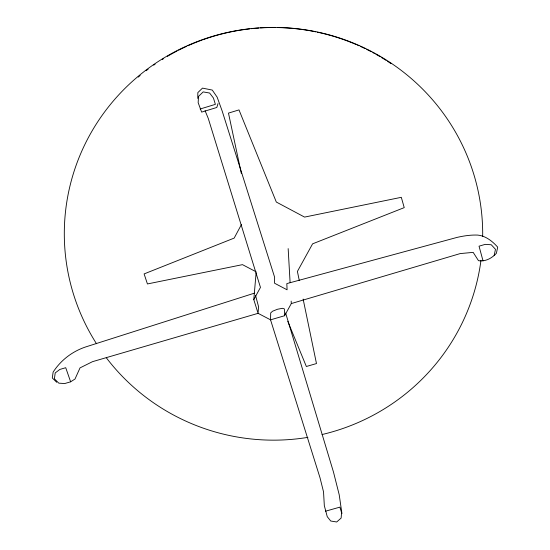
<?xml version="1.0" encoding="UTF-8"?>
<svg xmlns="http://www.w3.org/2000/svg" width="550" height="550" viewBox="0 0 550 550"><rect width="100%" height="100%" fill="white"/><g stroke="black" fill="none" stroke-linecap="round" stroke-linejoin="round"><path stroke-width="0.82" d="M197.746 98.395L197.835 92.613L202.496 88.117L212.272 90.069L217.154 97.164L222.214 111.141L274.608 277.186L274.567 283.236L287.086 289.809L286.818 283.601L457.036 237.407C463.815 235.854 470.731 234.809 477.703 235.091C485.664 235.799 492.546 241.34 497.695 247.156L496.389 253.289C491.886 258.246 485.354 261.841 478.493 260.686L473.172 252.374L460.192 253.584L291.308 303.566L284.591 315.721L270.552 319.839L258.081 313.335L92.531 361.659L80.025 367.881L75.006 379.026L70.641 381.81L64.735 383.543L58.809 383.164L54.388 378.819L55.22 372.921L59.806 369.456L65.725 367.709L70.641 381.81M255.53 295.377L258.528 306.57L258.081 313.335L253.791 299.626L256.114 272.731M494.161 255.461L495.467 249.308L491.274 244.757L485.224 244.365L479.036 246.18L483.038 260.886M218.027 103.544L216.81 107.477L201.644 112.111L198.165 102.699L198.495 96.436L203.177 91.912L209.605 93.032L213.434 98.024L215.387 104.349L200.131 109.01M241.457 224.517L234.169 238.095L144.114 273.914L147.428 283.951L242.474 264.646L256.121 271.81M253.791 299.626L260.459 287.403L208.278 118.456L205.081 110.701M254.347 293.178L87.512 346.356C73.343 350.625 61.188 359.652 53.13 372.103L52.305 377.967L56.705 382.291M325.538 511.191L339.873 507.141L341.577 512.641L341.131 518.079L336.683 521.984L330.722 521.015L327.25 516.684L324.328 505.684L323.531 491.872L319.997 477.73L270.552 319.839L270.689 312.923L272.573 311.218L277.523 309.244L282.487 308.309L284.377 308.901L284.591 315.721M287.788 321.351L306.35 366.493L316.477 363.557L303.126 299.069M285.615 312.998L333.506 472.147L339.199 494.725L341.942 513.611M241.306 173.367L228.477 113.108L238.996 109.904L276.32 202.049L304.576 217.092L401.308 197.319L404.223 207.632L312.599 243.836L297.406 271.432L299.31 280.644M288.159 248.607L290.104 282.59M291.163 301.118L291.308 303.566M480.975 260.288A209.192 206.374 0.8 0 1 322.066 434.534M307.911 437.36A209.192 206.374 0.8 0 1 106.294 357.734M96.518 343.743A209.192 206.374 0.8 0 1 216.803 35.104A209.192 206.374 0.8 0 1 482.673 236.624M138.208 77.117A207.164 204.442 0.8 0 1 140.154 75.481M146.135 70.703A207.164 204.442 0.8 0 1 148.177 69.156M153.711 65.148A207.164 204.442 0.8 0 1 155.114 64.171M162.243 59.489A207.164 204.442 0.8 0 1 163.687 58.589M167.331 56.396A207.164 204.442 0.8 0 1 177.038 51.019M178.564 50.236A207.164 204.442 0.8 0 1 186.292 46.502M187.859 45.794A207.164 204.442 0.8 0 1 202.153 40.019M202.957 39.731A207.164 204.442 0.8 0 1 249.542 28.896M251.219 28.71A207.164 204.442 0.8 0 1 258.789 28.043M260.48 27.926A207.164 204.442 0.8 0 1 267.231 27.617M268.923 27.576A207.164 204.442 0.8 0 1 275.66 27.541M277.344 27.562A207.164 204.442 0.8 0 1 315.824 31.852M317.467 32.196A207.164 204.442 0.8 0 1 356.634 44.729M357.418 45.073A207.164 204.442 0.8 0 1 358.978 45.76M360.539 46.468A207.164 204.442 0.8 0 1 365.179 48.661M366.719 49.417A207.164 204.442 0.8 0 1 371.298 51.762M372.817 52.573A207.164 204.442 0.8 0 1 374.323 53.391M375.822 54.23A207.164 204.442 0.8 0 1 380.277 56.794M381.741 57.674A207.164 204.442 0.8 0 1 386.093 60.383M387.53 61.311A207.164 204.442 0.8 0 1 391.064 63.662"/></g></svg>
